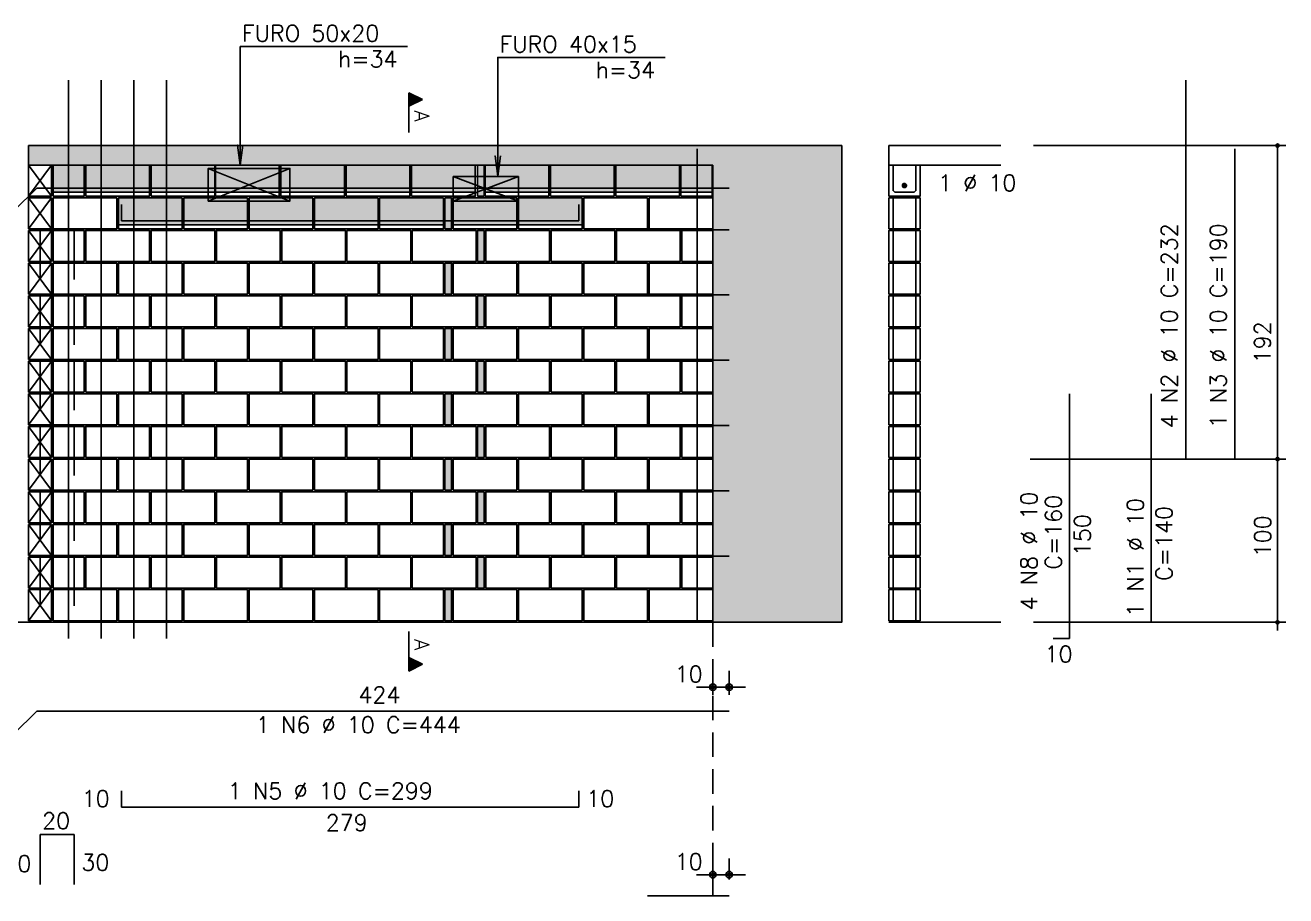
# Model space of a CAD drawing. Extents: x -1.9 to 86, y -1.6 to 60.9.
# Drawn here: x 6.69 to 22.13, y 21.25 to 31.91 of the extents above; entities that cross this region are included whole.
import ezdxf

# ---------------------------------------------------------------- set-up
doc = ezdxf.new("R2010")
doc.units = 0
doc.header["$MEASUREMENT"] = 0
doc.linetypes.add('ESTILO_TQS_0001', pattern=[0.45, 0.3, -0.15])
for name, color, linetype in [('PENA_01', 1, 'CONTINUOUS'), ('PENA_02', 2, 'CONTINUOUS'), ('PENA_03', 3, 'CONTINUOUS'), ('PENA_05', 5, 'CONTINUOUS'), ('PENA_09', 254, 'CONTINUOUS'), ('PENA_11', 252, 'CONTINUOUS'), ('PENA_25', 210, 'CONTINUOUS')]:
    doc.layers.add(name, color=color, linetype=linetype)
doc.styles.get("Standard").update_dxf_attribs({"font": 'ROMANS.SHX'})

msp = doc.modelspace()

# ---------------------------------------------------------------- linework, layer by layer
at = {"layer": 'PENA_01', "linetype": 'ESTILO_TQS_0001'}
msp.add_line((15.11148, 24.597349), (15.11148, 21.246811), dxfattribs=at)
at = {"layer": 'PENA_01', "linetype": 'Continuous'}
for p, q in [((15.11148, 23.70798), (15.11148, 24.002733)), ((15.31148, 23.70798), (15.31148, 24.002733)), ((14.91148, 23.802733), (15.51148, 23.802733)), ((15.11148, 21.446811), (15.11148, 21.705555)), ((15.31148, 21.446811), (15.31148, 21.705555)), ((14.91148, 21.505555), (15.51148, 21.505555))]:
    msp.add_line(p, q, dxfattribs=at)
for points in [[(8.93148, 29.757341), (9.93148, 29.757341), (9.93148, 30.157341), (8.93148, 30.157341), (8.93148, 29.757341)], [(8.93148, 29.757341), (9.93148, 30.157341)], [(8.93148, 30.157341), (9.93148, 29.757341)], [(11.93148, 30.057341), (12.73148, 30.057341), (12.73148, 29.757341), (11.93148, 29.757341), (11.93148, 30.057341)], [(11.93148, 30.057341), (12.73148, 29.757341)], [(11.93148, 29.757341), (12.73148, 30.057341)]]:
    msp.add_lwpolyline(points, dxfattribs=at)
at = {"layer": 'PENA_02', "linetype": 'Continuous'}
for p, q in [((7.01148, 30.197349), (6.73148, 30.197349)), ((6.73148, 30.197349), (6.73148, 29.817349)), ((7.01148, 29.817349), (7.01148, 30.197349)), ((6.73148, 29.817349), (7.01148, 29.817349)), ((7.01148, 29.797349), (6.73148, 29.797349)), ((6.73148, 29.797349), (6.73148, 29.417349)), ((7.01148, 29.417349), (7.01148, 29.797349)), ((6.73148, 29.417349), (7.01148, 29.417349)), ((7.01148, 29.397349), (6.73148, 29.397349)), ((6.73148, 29.397349), (6.73148, 29.017349)), ((7.01148, 29.017349), (7.01148, 29.397349)), ((6.73148, 29.017349), (7.01148, 29.017349)), ((7.01148, 28.997349), (6.73148, 28.997349)), ((6.73148, 28.997349), (6.73148, 28.617349)), ((7.01148, 28.617349), (7.01148, 28.997349)), ((6.73148, 28.617349), (7.01148, 28.617349)), ((7.01148, 28.597349), (6.73148, 28.597349)), ((6.73148, 28.597349), (6.73148, 28.217349)), ((7.01148, 28.217349), (7.01148, 28.597349)), ((6.73148, 28.217349), (7.01148, 28.217349)), ((7.01148, 28.197349), (6.73148, 28.197349)), ((6.73148, 28.197349), (6.73148, 27.817349)), ((7.01148, 27.817349), (7.01148, 28.197349)), ((6.73148, 27.817349), (7.01148, 27.817349)), ((7.01148, 27.797349), (6.73148, 27.797349)), ((6.73148, 27.797349), (6.73148, 27.417349)), ((7.01148, 27.417349), (7.01148, 27.797349)), ((6.73148, 27.417349), (7.01148, 27.417349)), ((7.01148, 27.397349), (6.73148, 27.397349)), ((6.73148, 27.397349), (6.73148, 27.017349)), ((7.01148, 27.017349), (7.01148, 27.397349)), ((6.73148, 27.017349), (7.01148, 27.017349)), ((7.01148, 26.997349), (6.73148, 26.997349)), ((6.73148, 26.997349), (6.73148, 26.617349)), ((7.01148, 26.617349), (7.01148, 26.997349)), ((6.73148, 26.617349), (7.01148, 26.617349)), ((7.01148, 26.597349), (6.73148, 26.597349)), ((6.73148, 26.597349), (6.73148, 26.217349)), ((7.01148, 26.217349), (7.01148, 26.597349)), ((6.73148, 26.217349), (7.01148, 26.217349)), ((7.01148, 26.197349), (6.73148, 26.197349)), ((6.73148, 26.197349), (6.73148, 25.817349)), ((7.01148, 25.817349), (7.01148, 26.197349)), ((6.73148, 25.817349), (7.01148, 25.817349)), ((7.01148, 25.797349), (6.73148, 25.797349)), ((6.73148, 25.797349), (6.73148, 25.417349)), ((7.01148, 25.417349), (7.01148, 25.797349)), ((6.73148, 25.417349), (7.01148, 25.417349)), ((7.01148, 25.397349), (6.73148, 25.397349)), ((6.73148, 25.397349), (6.73148, 25.017349)), ((7.01148, 25.017349), (7.01148, 25.397349)), ((6.73148, 25.017349), (7.01148, 25.017349)), ((7.01148, 24.997349), (6.73148, 24.997349)), ((6.73148, 24.997349), (6.73148, 24.617349)), ((7.01148, 24.617349), (7.01148, 24.997349)), ((6.57148, 24.597349), (16.69148, 24.597349)), ((6.73148, 24.617349), (7.01148, 24.617349))]:
    msp.add_line(p, q, dxfattribs=at)
at = {"layer": 'PENA_02', "linetype": 'ESTILO_TQS_0001'}
for p, q in [((7.03148, 29.867349), (7.41148, 29.867349)), ((7.43148, 29.867349), (8.21148, 29.867349)), ((8.23148, 29.867349), (9.01148, 29.867349)), ((9.022176, 29.867349), (9.802176, 29.867349)), ((9.822176, 29.867349), (10.602176, 29.867349)), ((10.622176, 29.867349), (11.402176, 29.867349)), ((11.422176, 29.867349), (12.202176, 29.867349)), ((12.322176, 29.867349), (13.102176, 29.867349)), ((13.122176, 29.867349), (13.902176, 29.867349)), ((13.922176, 29.867349), (14.702176, 29.867349)), ((14.722176, 29.867349), (15.102176, 29.867349)), ((7.83148, 29.467349), (8.61148, 29.467349)), ((8.63148, 29.467349), (9.41148, 29.467349)), ((9.43148, 29.467349), (10.21148, 29.467349)), ((10.23148, 29.467349), (11.01148, 29.467349)), ((11.03148, 29.467349), (11.81148, 29.467349)), ((11.93148, 29.467349), (12.71148, 29.467349)), ((12.73148, 29.467349), (13.51148, 29.467349))]:
    msp.add_line(p, q, dxfattribs=at)
at = {"layer": 'PENA_02', "linetype": 'Continuous'}
for points in [[(6.73148, 30.437341), (16.69148, 30.437341), (16.69148, 24.597349), (15.11148, 24.597349), (15.11148, 30.197349), (6.73148, 30.197349), (6.73148, 30.437341)], [(7.03148, 29.817349), (7.41148, 29.817349), (7.41148, 30.197349), (7.03148, 30.197349), (7.03148, 29.817349)], [(7.43148, 29.817349), (8.21148, 29.817349), (8.21148, 30.197349), (7.43148, 30.197349), (7.43148, 29.817349)], [(8.23148, 29.817349), (9.01148, 29.817349), (9.01148, 30.197349), (8.23148, 30.197349), (8.23148, 29.817349)], [(9.022176, 29.817349), (9.802176, 29.817349), (9.802176, 30.197349), (9.022176, 30.197349), (9.022176, 29.817349)], [(9.822176, 29.817349), (10.602176, 29.817349), (10.602176, 30.197349), (9.822176, 30.197349), (9.822176, 29.817349)], [(10.622176, 29.817349), (11.402176, 29.817349), (11.402176, 30.197349), (10.622176, 30.197349), (10.622176, 29.817349)], [(11.422176, 29.817349), (12.202176, 29.817349), (12.202176, 30.197349), (11.422176, 30.197349), (11.422176, 29.817349)], [(12.23148, 29.817349), (12.31148, 29.817349), (12.31148, 30.197349), (12.23148, 30.197349), (12.23148, 29.817349)], [(12.322176, 29.817349), (13.102176, 29.817349), (13.102176, 30.197349), (12.322176, 30.197349), (12.322176, 29.817349)], [(13.122176, 29.817349), (13.902176, 29.817349), (13.902176, 30.197349), (13.122176, 30.197349), (13.122176, 29.817349)], [(13.922176, 29.817349), (14.702176, 29.817349), (14.702176, 30.197349), (13.922176, 30.197349), (13.922176, 29.817349)], [(14.722176, 29.817349), (15.102176, 29.817349), (15.102176, 30.197349), (14.722176, 30.197349), (14.722176, 29.817349)], [(7.03148, 29.417349), (7.81148, 29.417349), (7.81148, 29.797349), (7.03148, 29.797349), (7.03148, 29.417349)], [(7.83148, 29.417349), (8.61148, 29.417349), (8.61148, 29.797349), (7.83148, 29.797349), (7.83148, 29.417349)], [(8.63148, 29.417349), (9.41148, 29.417349), (9.41148, 29.797349), (8.63148, 29.797349), (8.63148, 29.417349)], [(9.43148, 29.417349), (10.21148, 29.417349), (10.21148, 29.797349), (9.43148, 29.797349), (9.43148, 29.417349)], [(10.23148, 29.417349), (11.01148, 29.417349), (11.01148, 29.797349), (10.23148, 29.797349), (10.23148, 29.417349)], [(11.03148, 29.417349), (11.81148, 29.417349), (11.81148, 29.797349), (11.03148, 29.797349), (11.03148, 29.417349)], [(11.83148, 29.417349), (11.91148, 29.417349), (11.91148, 29.797349), (11.83148, 29.797349), (11.83148, 29.417349)], [(11.93148, 29.417349), (12.71148, 29.417349), (12.71148, 29.797349), (11.93148, 29.797349), (11.93148, 29.417349)], [(12.73148, 29.417349), (13.51148, 29.417349), (13.51148, 29.797349), (12.73148, 29.797349), (12.73148, 29.417349)], [(13.53148, 29.417349), (14.31148, 29.417349), (14.31148, 29.797349), (13.53148, 29.797349), (13.53148, 29.417349)], [(14.33148, 29.417349), (15.11148, 29.417349), (15.11148, 29.797349), (14.33148, 29.797349), (14.33148, 29.417349)], [(7.03148, 29.017349), (7.41148, 29.017349), (7.41148, 29.397349), (7.03148, 29.397349), (7.03148, 29.017349)], [(7.43148, 29.017349), (8.21148, 29.017349), (8.21148, 29.397349), (7.43148, 29.397349), (7.43148, 29.017349)], [(8.23148, 29.017349), (9.01148, 29.017349), (9.01148, 29.397349), (8.23148, 29.397349), (8.23148, 29.017349)], [(9.03148, 29.017349), (9.81148, 29.017349), (9.81148, 29.397349), (9.03148, 29.397349), (9.03148, 29.017349)], [(9.83148, 29.017349), (10.61148, 29.017349), (10.61148, 29.397349), (9.83148, 29.397349), (9.83148, 29.017349)], [(10.63148, 29.017349), (11.41148, 29.017349), (11.41148, 29.397349), (10.63148, 29.397349), (10.63148, 29.017349)], [(11.43148, 29.017349), (12.21148, 29.017349), (12.21148, 29.397349), (11.43148, 29.397349), (11.43148, 29.017349)], [(12.23148, 29.017349), (12.31148, 29.017349), (12.31148, 29.397349), (12.23148, 29.397349), (12.23148, 29.017349)], [(12.33148, 29.017349), (13.11148, 29.017349), (13.11148, 29.397349), (12.33148, 29.397349), (12.33148, 29.017349)], [(13.13148, 29.017349), (13.91148, 29.017349), (13.91148, 29.397349), (13.13148, 29.397349), (13.13148, 29.017349)], [(13.93148, 29.017349), (14.71148, 29.017349), (14.71148, 29.397349), (13.93148, 29.397349), (13.93148, 29.017349)], [(14.73148, 29.017349), (15.11148, 29.017349), (15.11148, 29.397349), (14.73148, 29.397349), (14.73148, 29.017349)], [(7.03148, 28.617349), (7.81148, 28.617349), (7.81148, 28.997349), (7.03148, 28.997349), (7.03148, 28.617349)], [(7.83148, 28.617349), (8.61148, 28.617349), (8.61148, 28.997349), (7.83148, 28.997349), (7.83148, 28.617349)], [(8.63148, 28.617349), (9.41148, 28.617349), (9.41148, 28.997349), (8.63148, 28.997349), (8.63148, 28.617349)], [(9.43148, 28.617349), (10.21148, 28.617349), (10.21148, 28.997349), (9.43148, 28.997349), (9.43148, 28.617349)], [(10.23148, 28.617349), (11.01148, 28.617349), (11.01148, 28.997349), (10.23148, 28.997349), (10.23148, 28.617349)], [(11.03148, 28.617349), (11.81148, 28.617349), (11.81148, 28.997349), (11.03148, 28.997349), (11.03148, 28.617349)], [(11.83148, 28.617349), (11.91148, 28.617349), (11.91148, 28.997349), (11.83148, 28.997349), (11.83148, 28.617349)], [(11.93148, 28.617349), (12.71148, 28.617349), (12.71148, 28.997349), (11.93148, 28.997349), (11.93148, 28.617349)], [(12.73148, 28.617349), (13.51148, 28.617349), (13.51148, 28.997349), (12.73148, 28.997349), (12.73148, 28.617349)], [(13.53148, 28.617349), (14.31148, 28.617349), (14.31148, 28.997349), (13.53148, 28.997349), (13.53148, 28.617349)], [(14.33148, 28.617349), (15.11148, 28.617349), (15.11148, 28.997349), (14.33148, 28.997349), (14.33148, 28.617349)], [(7.03148, 28.217349), (7.41148, 28.217349), (7.41148, 28.597349), (7.03148, 28.597349), (7.03148, 28.217349)], [(7.43148, 28.217349), (8.21148, 28.217349), (8.21148, 28.597349), (7.43148, 28.597349), (7.43148, 28.217349)], [(8.23148, 28.217349), (9.01148, 28.217349), (9.01148, 28.597349), (8.23148, 28.597349), (8.23148, 28.217349)], [(9.03148, 28.217349), (9.81148, 28.217349), (9.81148, 28.597349), (9.03148, 28.597349), (9.03148, 28.217349)], [(9.83148, 28.217349), (10.61148, 28.217349), (10.61148, 28.597349), (9.83148, 28.597349), (9.83148, 28.217349)], [(10.63148, 28.217349), (11.41148, 28.217349), (11.41148, 28.597349), (10.63148, 28.597349), (10.63148, 28.217349)], [(11.43148, 28.217349), (12.21148, 28.217349), (12.21148, 28.597349), (11.43148, 28.597349), (11.43148, 28.217349)], [(12.23148, 28.217349), (12.31148, 28.217349), (12.31148, 28.597349), (12.23148, 28.597349), (12.23148, 28.217349)], [(12.33148, 28.217349), (13.11148, 28.217349), (13.11148, 28.597349), (12.33148, 28.597349), (12.33148, 28.217349)], [(13.13148, 28.217349), (13.91148, 28.217349), (13.91148, 28.597349), (13.13148, 28.597349), (13.13148, 28.217349)], [(13.93148, 28.217349), (14.71148, 28.217349), (14.71148, 28.597349), (13.93148, 28.597349), (13.93148, 28.217349)], [(14.73148, 28.217349), (15.11148, 28.217349), (15.11148, 28.597349), (14.73148, 28.597349), (14.73148, 28.217349)], [(7.03148, 27.817349), (7.81148, 27.817349), (7.81148, 28.197349), (7.03148, 28.197349), (7.03148, 27.817349)], [(7.83148, 27.817349), (8.61148, 27.817349), (8.61148, 28.197349), (7.83148, 28.197349), (7.83148, 27.817349)], [(8.63148, 27.817349), (9.41148, 27.817349), (9.41148, 28.197349), (8.63148, 28.197349), (8.63148, 27.817349)], [(9.43148, 27.817349), (10.21148, 27.817349), (10.21148, 28.197349), (9.43148, 28.197349), (9.43148, 27.817349)], [(10.23148, 27.817349), (11.01148, 27.817349), (11.01148, 28.197349), (10.23148, 28.197349), (10.23148, 27.817349)], [(11.03148, 27.817349), (11.81148, 27.817349), (11.81148, 28.197349), (11.03148, 28.197349), (11.03148, 27.817349)], [(11.83148, 27.817349), (11.91148, 27.817349), (11.91148, 28.197349), (11.83148, 28.197349), (11.83148, 27.817349)], [(11.93148, 27.817349), (12.71148, 27.817349), (12.71148, 28.197349), (11.93148, 28.197349), (11.93148, 27.817349)], [(12.73148, 27.817349), (13.51148, 27.817349), (13.51148, 28.197349), (12.73148, 28.197349), (12.73148, 27.817349)], [(13.53148, 27.817349), (14.31148, 27.817349), (14.31148, 28.197349), (13.53148, 28.197349), (13.53148, 27.817349)], [(14.33148, 27.817349), (15.11148, 27.817349), (15.11148, 28.197349), (14.33148, 28.197349), (14.33148, 27.817349)], [(7.03148, 27.417349), (7.41148, 27.417349), (7.41148, 27.797349), (7.03148, 27.797349), (7.03148, 27.417349)], [(7.43148, 27.417349), (8.21148, 27.417349), (8.21148, 27.797349), (7.43148, 27.797349), (7.43148, 27.417349)], [(8.23148, 27.417349), (9.01148, 27.417349), (9.01148, 27.797349), (8.23148, 27.797349), (8.23148, 27.417349)], [(9.03148, 27.417349), (9.81148, 27.417349), (9.81148, 27.797349), (9.03148, 27.797349), (9.03148, 27.417349)], [(9.83148, 27.417349), (10.61148, 27.417349), (10.61148, 27.797349), (9.83148, 27.797349), (9.83148, 27.417349)], [(10.63148, 27.417349), (11.41148, 27.417349), (11.41148, 27.797349), (10.63148, 27.797349), (10.63148, 27.417349)], [(11.43148, 27.417349), (12.21148, 27.417349), (12.21148, 27.797349), (11.43148, 27.797349), (11.43148, 27.417349)], [(12.23148, 27.417349), (12.31148, 27.417349), (12.31148, 27.797349), (12.23148, 27.797349), (12.23148, 27.417349)], [(12.33148, 27.417349), (13.11148, 27.417349), (13.11148, 27.797349), (12.33148, 27.797349), (12.33148, 27.417349)], [(13.13148, 27.417349), (13.91148, 27.417349), (13.91148, 27.797349), (13.13148, 27.797349), (13.13148, 27.417349)], [(13.93148, 27.417349), (14.71148, 27.417349), (14.71148, 27.797349), (13.93148, 27.797349), (13.93148, 27.417349)], [(14.73148, 27.417349), (15.11148, 27.417349), (15.11148, 27.797349), (14.73148, 27.797349), (14.73148, 27.417349)], [(7.03148, 27.017349), (7.81148, 27.017349), (7.81148, 27.397349), (7.03148, 27.397349), (7.03148, 27.017349)], [(7.83148, 27.017349), (8.61148, 27.017349), (8.61148, 27.397349), (7.83148, 27.397349), (7.83148, 27.017349)], [(8.63148, 27.017349), (9.41148, 27.017349), (9.41148, 27.397349), (8.63148, 27.397349), (8.63148, 27.017349)], [(9.43148, 27.017349), (10.21148, 27.017349), (10.21148, 27.397349), (9.43148, 27.397349), (9.43148, 27.017349)], [(10.23148, 27.017349), (11.01148, 27.017349), (11.01148, 27.397349), (10.23148, 27.397349), (10.23148, 27.017349)], [(11.03148, 27.017349), (11.81148, 27.017349), (11.81148, 27.397349), (11.03148, 27.397349), (11.03148, 27.017349)], [(11.83148, 27.017349), (11.91148, 27.017349), (11.91148, 27.397349), (11.83148, 27.397349), (11.83148, 27.017349)], [(11.93148, 27.017349), (12.71148, 27.017349), (12.71148, 27.397349), (11.93148, 27.397349), (11.93148, 27.017349)], [(12.73148, 27.017349), (13.51148, 27.017349), (13.51148, 27.397349), (12.73148, 27.397349), (12.73148, 27.017349)], [(13.53148, 27.017349), (14.31148, 27.017349), (14.31148, 27.397349), (13.53148, 27.397349), (13.53148, 27.017349)], [(14.33148, 27.017349), (15.11148, 27.017349), (15.11148, 27.397349), (14.33148, 27.397349), (14.33148, 27.017349)], [(7.03148, 26.617349), (7.41148, 26.617349), (7.41148, 26.997349), (7.03148, 26.997349), (7.03148, 26.617349)], [(7.43148, 26.617349), (8.21148, 26.617349), (8.21148, 26.997349), (7.43148, 26.997349), (7.43148, 26.617349)], [(8.23148, 26.617349), (9.01148, 26.617349), (9.01148, 26.997349), (8.23148, 26.997349), (8.23148, 26.617349)], [(9.03148, 26.617349), (9.81148, 26.617349), (9.81148, 26.997349), (9.03148, 26.997349), (9.03148, 26.617349)], [(9.83148, 26.617349), (10.61148, 26.617349), (10.61148, 26.997349), (9.83148, 26.997349), (9.83148, 26.617349)], [(10.63148, 26.617349), (11.41148, 26.617349), (11.41148, 26.997349), (10.63148, 26.997349), (10.63148, 26.617349)], [(11.43148, 26.617349), (12.21148, 26.617349), (12.21148, 26.997349), (11.43148, 26.997349), (11.43148, 26.617349)], [(12.23148, 26.617349), (12.31148, 26.617349), (12.31148, 26.997349), (12.23148, 26.997349), (12.23148, 26.617349)], [(12.33148, 26.617349), (13.11148, 26.617349), (13.11148, 26.997349), (12.33148, 26.997349), (12.33148, 26.617349)], [(13.13148, 26.617349), (13.91148, 26.617349), (13.91148, 26.997349), (13.13148, 26.997349), (13.13148, 26.617349)], [(13.93148, 26.617349), (14.71148, 26.617349), (14.71148, 26.997349), (13.93148, 26.997349), (13.93148, 26.617349)], [(14.73148, 26.617349), (15.11148, 26.617349), (15.11148, 26.997349), (14.73148, 26.997349), (14.73148, 26.617349)], [(7.03148, 26.217349), (7.81148, 26.217349), (7.81148, 26.597349), (7.03148, 26.597349), (7.03148, 26.217349)], [(7.83148, 26.217349), (8.61148, 26.217349), (8.61148, 26.597349), (7.83148, 26.597349), (7.83148, 26.217349)], [(8.63148, 26.217349), (9.41148, 26.217349), (9.41148, 26.597349), (8.63148, 26.597349), (8.63148, 26.217349)], [(9.43148, 26.217349), (10.21148, 26.217349), (10.21148, 26.597349), (9.43148, 26.597349), (9.43148, 26.217349)], [(10.23148, 26.217349), (11.01148, 26.217349), (11.01148, 26.597349), (10.23148, 26.597349), (10.23148, 26.217349)], [(11.03148, 26.217349), (11.81148, 26.217349), (11.81148, 26.597349), (11.03148, 26.597349), (11.03148, 26.217349)], [(11.83148, 26.217349), (11.91148, 26.217349), (11.91148, 26.597349), (11.83148, 26.597349), (11.83148, 26.217349)], [(11.93148, 26.217349), (12.71148, 26.217349), (12.71148, 26.597349), (11.93148, 26.597349), (11.93148, 26.217349)], [(12.73148, 26.217349), (13.51148, 26.217349), (13.51148, 26.597349), (12.73148, 26.597349), (12.73148, 26.217349)], [(13.53148, 26.217349), (14.31148, 26.217349), (14.31148, 26.597349), (13.53148, 26.597349), (13.53148, 26.217349)], [(14.33148, 26.217349), (15.11148, 26.217349), (15.11148, 26.597349), (14.33148, 26.597349), (14.33148, 26.217349)], [(7.03148, 25.817349), (7.41148, 25.817349), (7.41148, 26.197349), (7.03148, 26.197349), (7.03148, 25.817349)], [(7.43148, 25.817349), (8.21148, 25.817349), (8.21148, 26.197349), (7.43148, 26.197349), (7.43148, 25.817349)], [(8.23148, 25.817349), (9.01148, 25.817349), (9.01148, 26.197349), (8.23148, 26.197349), (8.23148, 25.817349)], [(9.03148, 25.817349), (9.81148, 25.817349), (9.81148, 26.197349), (9.03148, 26.197349), (9.03148, 25.817349)], [(9.83148, 25.817349), (10.61148, 25.817349), (10.61148, 26.197349), (9.83148, 26.197349), (9.83148, 25.817349)], [(10.63148, 25.817349), (11.41148, 25.817349), (11.41148, 26.197349), (10.63148, 26.197349), (10.63148, 25.817349)], [(11.43148, 25.817349), (12.21148, 25.817349), (12.21148, 26.197349), (11.43148, 26.197349), (11.43148, 25.817349)], [(12.23148, 25.817349), (12.31148, 25.817349), (12.31148, 26.197349), (12.23148, 26.197349), (12.23148, 25.817349)], [(12.33148, 25.817349), (13.11148, 25.817349), (13.11148, 26.197349), (12.33148, 26.197349), (12.33148, 25.817349)], [(13.13148, 25.817349), (13.91148, 25.817349), (13.91148, 26.197349), (13.13148, 26.197349), (13.13148, 25.817349)], [(13.93148, 25.817349), (14.71148, 25.817349), (14.71148, 26.197349), (13.93148, 26.197349), (13.93148, 25.817349)], [(14.73148, 25.817349), (15.11148, 25.817349), (15.11148, 26.197349), (14.73148, 26.197349), (14.73148, 25.817349)], [(7.03148, 25.417349), (7.81148, 25.417349), (7.81148, 25.797349), (7.03148, 25.797349), (7.03148, 25.417349)], [(7.83148, 25.417349), (8.61148, 25.417349), (8.61148, 25.797349), (7.83148, 25.797349), (7.83148, 25.417349)], [(8.63148, 25.417349), (9.41148, 25.417349), (9.41148, 25.797349), (8.63148, 25.797349), (8.63148, 25.417349)], [(9.43148, 25.417349), (10.21148, 25.417349), (10.21148, 25.797349), (9.43148, 25.797349), (9.43148, 25.417349)], [(10.23148, 25.417349), (11.01148, 25.417349), (11.01148, 25.797349), (10.23148, 25.797349), (10.23148, 25.417349)], [(11.03148, 25.417349), (11.81148, 25.417349), (11.81148, 25.797349), (11.03148, 25.797349), (11.03148, 25.417349)], [(11.83148, 25.417349), (11.91148, 25.417349), (11.91148, 25.797349), (11.83148, 25.797349), (11.83148, 25.417349)], [(11.93148, 25.417349), (12.71148, 25.417349), (12.71148, 25.797349), (11.93148, 25.797349), (11.93148, 25.417349)], [(12.73148, 25.417349), (13.51148, 25.417349), (13.51148, 25.797349), (12.73148, 25.797349), (12.73148, 25.417349)], [(13.53148, 25.417349), (14.31148, 25.417349), (14.31148, 25.797349), (13.53148, 25.797349), (13.53148, 25.417349)], [(14.33148, 25.417349), (15.11148, 25.417349), (15.11148, 25.797349), (14.33148, 25.797349), (14.33148, 25.417349)], [(7.03148, 25.017349), (7.41148, 25.017349), (7.41148, 25.397349), (7.03148, 25.397349), (7.03148, 25.017349)], [(7.43148, 25.017349), (8.21148, 25.017349), (8.21148, 25.397349), (7.43148, 25.397349), (7.43148, 25.017349)], [(8.23148, 25.017349), (9.01148, 25.017349), (9.01148, 25.397349), (8.23148, 25.397349), (8.23148, 25.017349)], [(9.03148, 25.017349), (9.81148, 25.017349), (9.81148, 25.397349), (9.03148, 25.397349), (9.03148, 25.017349)], [(9.83148, 25.017349), (10.61148, 25.017349), (10.61148, 25.397349), (9.83148, 25.397349), (9.83148, 25.017349)], [(10.63148, 25.017349), (11.41148, 25.017349), (11.41148, 25.397349), (10.63148, 25.397349), (10.63148, 25.017349)], [(11.43148, 25.017349), (12.21148, 25.017349), (12.21148, 25.397349), (11.43148, 25.397349), (11.43148, 25.017349)], [(12.23148, 25.017349), (12.31148, 25.017349), (12.31148, 25.397349), (12.23148, 25.397349), (12.23148, 25.017349)], [(12.33148, 25.017349), (13.11148, 25.017349), (13.11148, 25.397349), (12.33148, 25.397349), (12.33148, 25.017349)], [(13.13148, 25.017349), (13.91148, 25.017349), (13.91148, 25.397349), (13.13148, 25.397349), (13.13148, 25.017349)], [(13.93148, 25.017349), (14.71148, 25.017349), (14.71148, 25.397349), (13.93148, 25.397349), (13.93148, 25.017349)], [(14.73148, 25.017349), (15.11148, 25.017349), (15.11148, 25.397349), (14.73148, 25.397349), (14.73148, 25.017349)], [(7.03148, 24.617349), (7.81148, 24.617349), (7.81148, 24.997349), (7.03148, 24.997349), (7.03148, 24.617349)], [(7.83148, 24.617349), (8.61148, 24.617349), (8.61148, 24.997349), (7.83148, 24.997349), (7.83148, 24.617349)], [(8.63148, 24.617349), (9.41148, 24.617349), (9.41148, 24.997349), (8.63148, 24.997349), (8.63148, 24.617349)], [(9.43148, 24.617349), (10.21148, 24.617349), (10.21148, 24.997349), (9.43148, 24.997349), (9.43148, 24.617349)], [(10.23148, 24.617349), (11.01148, 24.617349), (11.01148, 24.997349), (10.23148, 24.997349), (10.23148, 24.617349)], [(11.03148, 24.617349), (11.81148, 24.617349), (11.81148, 24.997349), (11.03148, 24.997349), (11.03148, 24.617349)], [(11.83148, 24.617349), (11.91148, 24.617349), (11.91148, 24.997349), (11.83148, 24.997349), (11.83148, 24.617349)], [(11.93148, 24.617349), (12.71148, 24.617349), (12.71148, 24.997349), (11.93148, 24.997349), (11.93148, 24.617349)], [(12.73148, 24.617349), (13.51148, 24.617349), (13.51148, 24.997349), (12.73148, 24.997349), (12.73148, 24.617349)], [(13.53148, 24.617349), (14.31148, 24.617349), (14.31148, 24.997349), (13.53148, 24.997349), (13.53148, 24.617349)], [(14.33148, 24.617349), (15.11148, 24.617349), (15.11148, 24.997349), (14.33148, 24.997349), (14.33148, 24.617349)]]:
    msp.add_lwpolyline(points, dxfattribs=at)
for centre, radius in [((22.029531, 30.437349), 0.02), ((22.029531, 30.437349), 0.01), ((22.029531, 26.597349), 0.02), ((22.029531, 26.597349), 0.01), ((22.029531, 24.597349), 0.02), ((22.029531, 24.597349), 0.01), ((15.11148, 23.802733), 0.04), ((15.11148, 23.802733), 0.02), ((15.31148, 23.802733), 0.04), ((15.31148, 23.802733), 0.02), ((15.11148, 21.505555), 0.04), ((15.11148, 21.505555), 0.02), ((15.31148, 21.505555), 0.04), ((15.31148, 21.505555), 0.02)]:
    msp.add_circle(centre, radius, dxfattribs=at)
at = {"layer": 'PENA_03', "linetype": 'Continuous'}
for p, q in [((11.389295, 30.598664), (11.389295, 31.085046)), ((11.389295, 31.085046), (11.555228, 31.00208)), ((11.38999, 31.083918), (11.553667, 31.00208)), ((11.389991, 31.083918), (11.389991, 30.920241)), ((11.402059, 31.078664), (11.402059, 30.925495)), ((11.414823, 31.072282), (11.414823, 30.931877)), ((11.427587, 31.0659), (11.427587, 30.938259)), ((11.440351, 31.059518), (11.440351, 30.944641)), ((11.453115, 31.053136), (11.453115, 30.951023)), ((11.465879, 31.046754), (11.465879, 30.957405)), ((11.478643, 31.040372), (11.478643, 30.963787)), ((11.491407, 31.03399), (11.491407, 30.970169)), ((11.555228, 31.00208), (11.38999, 30.919461)), ((11.553667, 31.00208), (11.389991, 30.920241)), ((11.389991, 30.919461), (11.389991, 30.598664)), ((11.504171, 31.027608), (11.504171, 30.976551)), ((11.516935, 31.021226), (11.516935, 30.982933)), ((11.5297, 31.014844), (11.5297, 30.989315)), ((11.542464, 31.008462), (11.542464, 30.995698)), ((17.269536, 30.437349), (17.269536, 29.817349)), ((17.269536, 30.437349), (18.640215, 30.437349)), ((19.040215, 30.437349), (22.129531, 30.437349)), ((22.029531, 24.496816), (22.029531, 30.437349)), ((6.73148, 29.817349), (7.01148, 30.197349)), ((7.01148, 29.817349), (6.73148, 30.197349)), ((17.269536, 30.197349), (18.640215, 30.197349)), ((6.73148, 29.417349), (7.01148, 29.797349)), ((7.01148, 29.417349), (6.73148, 29.797349)), ((17.319536, 29.417349), (17.319536, 29.797349)), ((17.599536, 29.417349), (17.599536, 29.797349)), ((6.73148, 29.017349), (7.01148, 29.397349)), ((7.01148, 29.017349), (6.73148, 29.397349)), ((17.319536, 29.017349), (17.319536, 29.397349)), ((17.599536, 29.017349), (17.599536, 29.397349)), ((6.73148, 28.617349), (7.01148, 28.997349)), ((7.01148, 28.617349), (6.73148, 28.997349)), ((17.319536, 28.617349), (17.319536, 28.997349)), ((17.599536, 28.617349), (17.599536, 28.997349)), ((6.73148, 28.217349), (7.01148, 28.597349)), ((7.01148, 28.217349), (6.73148, 28.597349)), ((17.319536, 28.217349), (17.319536, 28.597349)), ((17.599536, 28.217349), (17.599536, 28.597349)), ((6.73148, 27.817349), (7.01148, 28.197349)), ((7.01148, 27.817349), (6.73148, 28.197349)), ((17.319536, 27.817349), (17.319536, 28.197349)), ((17.599536, 27.817349), (17.599536, 28.197349)), ((6.73148, 27.417349), (7.01148, 27.797349)), ((7.01148, 27.417349), (6.73148, 27.797349)), ((17.319536, 27.417349), (17.319536, 27.797349)), ((17.599536, 27.417349), (17.599536, 27.797349)), ((6.73148, 27.017349), (7.01148, 27.397349)), ((7.01148, 27.017349), (6.73148, 27.397349)), ((17.319536, 27.017349), (17.319536, 27.397349)), ((17.599536, 27.017349), (17.599536, 27.397349)), ((6.73148, 26.617349), (7.01148, 26.997349)), ((7.01148, 26.617349), (6.73148, 26.997349)), ((17.319536, 26.617349), (17.319536, 26.997349)), ((17.599536, 26.617349), (17.599536, 26.997349)), ((6.73148, 26.217349), (7.01148, 26.597349)), ((7.01148, 26.217349), (6.73148, 26.597349)), ((17.319536, 26.217349), (17.319536, 26.597349)), ((17.599536, 26.217349), (17.599536, 26.597349)), ((18.998284, 26.597349), (22.129531, 26.597349)), ((6.73148, 25.817349), (7.01148, 26.197349)), ((7.01148, 25.817349), (6.73148, 26.197349)), ((17.319536, 25.817349), (17.319536, 26.197349)), ((17.599536, 25.817349), (17.599536, 26.197349)), ((6.73148, 25.417349), (7.01148, 25.797349)), ((7.01148, 25.417349), (6.73148, 25.797349)), ((17.319536, 25.417349), (17.319536, 25.797349)), ((17.599536, 25.417349), (17.599536, 25.797349)), ((6.73148, 25.017349), (7.01148, 25.397349)), ((7.01148, 25.017349), (6.73148, 25.397349)), ((17.319536, 25.017349), (17.319536, 25.397349)), ((17.599536, 25.017349), (17.599536, 25.397349)), ((6.73148, 24.617349), (7.01148, 24.997349)), ((7.01148, 24.617349), (6.73148, 24.997349)), ((17.319536, 24.617349), (17.319536, 24.997349)), ((17.599536, 24.617349), (17.599536, 24.997349)), ((17.269536, 24.597349), (18.640215, 24.597349)), ((19.040215, 24.597349), (22.129531, 24.597349)), ((11.389295, 24.486491), (11.389295, 24.000109)), ((11.389991, 24.165694), (11.389991, 24.486491)), ((11.555228, 24.083075), (11.38999, 24.165694)), ((11.389991, 24.001237), (11.389991, 24.164914)), ((11.553667, 24.083075), (11.389991, 24.164914)), ((11.402059, 24.006491), (11.402059, 24.15966)), ((11.414823, 24.012873), (11.414823, 24.153278)), ((11.427587, 24.019255), (11.427587, 24.146896)), ((11.440351, 24.025637), (11.440351, 24.140514)), ((11.453115, 24.032019), (11.453115, 24.134132)), ((11.465879, 24.038401), (11.465879, 24.12775)), ((11.478643, 24.044783), (11.478643, 24.121368)), ((11.491407, 24.051165), (11.491407, 24.114986)), ((11.504171, 24.057547), (11.504171, 24.108604)), ((11.516935, 24.063929), (11.516935, 24.102222)), ((11.5297, 24.070311), (11.5297, 24.09584)), ((11.542464, 24.076693), (11.542464, 24.089457)), ((11.389295, 24.000109), (11.555228, 24.083075)), ((11.38999, 24.001237), (11.553667, 24.083075)), ((15.11148, 23.50798), (15.11148, 23.50798)), ((15.31148, 23.50798), (15.31148, 23.50798)), ((15.11148, 21.246811), (15.11148, 21.246811)), ((15.31148, 21.246811), (15.31148, 21.246811))]:
    msp.add_line(p, q, dxfattribs=at)
for points in [[(11.373169, 31.651496), (9.324079, 31.651496), (9.324079, 30.195711), (9.291447, 30.443572), (9.324079, 30.195711), (9.35671, 30.443572)], [(14.527704, 31.518674), (12.478613, 31.518674), (12.478613, 30.062888), (12.445982, 30.310749), (12.478613, 30.062888), (12.511245, 30.310749)], [(17.269536, 29.817349), (17.649536, 29.817349), (17.649536, 30.197349)], [(17.599536, 30.197349), (17.599536, 29.887349), (17.579536, 29.867349), (17.339536, 29.867349), (17.319536, 29.887349), (17.319536, 30.197349)], [(17.484085, 29.948339), (17.481923, 29.958507), (17.475813, 29.966917), (17.46681, 29.972115), (17.456471, 29.973202), (17.446585, 29.96999), (17.438859, 29.963034), (17.434631, 29.953537), (17.434631, 29.943141), (17.438859, 29.933644), (17.446585, 29.926688), (17.456471, 29.923476), (17.46681, 29.924562), (17.475813, 29.92976), (17.481923, 29.93817), (17.484085, 29.948339)], [(17.269536, 29.417349), (17.649536, 29.417349), (17.649536, 29.797349), (17.269536, 29.797349), (17.269536, 29.417349)], [(17.269536, 29.017349), (17.649536, 29.017349), (17.649536, 29.397349), (17.269536, 29.397349), (17.269536, 29.017349)], [(17.269536, 28.617349), (17.649536, 28.617349), (17.649536, 28.997349), (17.269536, 28.997349), (17.269536, 28.617349)], [(17.269536, 28.217349), (17.649536, 28.217349), (17.649536, 28.597349), (17.269536, 28.597349), (17.269536, 28.217349)], [(17.269536, 27.817349), (17.649536, 27.817349), (17.649536, 28.197349), (17.269536, 28.197349), (17.269536, 27.817349)], [(17.269536, 27.417349), (17.649536, 27.417349), (17.649536, 27.797349), (17.269536, 27.797349), (17.269536, 27.417349)], [(17.269536, 27.017349), (17.649536, 27.017349), (17.649536, 27.397349), (17.269536, 27.397349), (17.269536, 27.017349)], [(17.269536, 26.617349), (17.649536, 26.617349), (17.649536, 26.997349), (17.269536, 26.997349), (17.269536, 26.617349)], [(17.269536, 26.217349), (17.649536, 26.217349), (17.649536, 26.597349), (17.269536, 26.597349), (17.269536, 26.217349)], [(17.269536, 25.817349), (17.649536, 25.817349), (17.649536, 26.197349), (17.269536, 26.197349), (17.269536, 25.817349)], [(17.269536, 25.417349), (17.649536, 25.417349), (17.649536, 25.797349), (17.269536, 25.797349), (17.269536, 25.417349)], [(17.269536, 25.017349), (17.649536, 25.017349), (17.649536, 25.397349), (17.269536, 25.397349), (17.269536, 25.017349)], [(17.269536, 24.617349), (17.649536, 24.617349), (17.649536, 24.997349), (17.269536, 24.997349), (17.269536, 24.617349)]]:
    msp.add_lwpolyline(points, dxfattribs=at)
msp.add_circle((17.459085, 29.948339), 0.025, dxfattribs=at)
for points in [[(17.484085, 29.948339), (17.438859, 29.963034), (17.434631, 29.953537)], [(17.484085, 29.948339), (17.434631, 29.953537), (17.434631, 29.943141)], [(17.484085, 29.948339), (17.446585, 29.96999), (17.435592, 29.956889)], [(17.484085, 29.948339), (17.435592, 29.956889), (17.435592, 29.939788)], [(17.484085, 29.948339), (17.446585, 29.96999), (17.438859, 29.963034)], [(17.484085, 29.948339), (17.456471, 29.973202), (17.446585, 29.96999)], [(17.484085, 29.948339), (17.463426, 29.972959), (17.446585, 29.96999)], [(17.484085, 29.948339), (17.46681, 29.972115), (17.456471, 29.973202)], [(17.484085, 29.948339), (17.478236, 29.964409), (17.463426, 29.972959)], [(17.484085, 29.948339), (17.475813, 29.966917), (17.46681, 29.972115)], [(17.484085, 29.948339), (17.481923, 29.958507), (17.475813, 29.966917)], [(17.484085, 29.948339), (17.434631, 29.943141), (17.438859, 29.933644)], [(17.484085, 29.948339), (17.435592, 29.939788), (17.446585, 29.926688)], [(17.484085, 29.948339), (17.438859, 29.933644), (17.446585, 29.926688)], [(17.484085, 29.948339), (17.446585, 29.926688), (17.463426, 29.923719)], [(17.484085, 29.948339), (17.446585, 29.926688), (17.456471, 29.923476)], [(17.484085, 29.948339), (17.456471, 29.923476), (17.46681, 29.924562)], [(17.484085, 29.948339), (17.463426, 29.923719), (17.478236, 29.932269)], [(17.484085, 29.948339), (17.46681, 29.924562), (17.475813, 29.92976)], [(17.484085, 29.948339), (17.475813, 29.92976), (17.481923, 29.93817)], [(17.484085, 29.948339), (17.478236, 29.932269), (17.484085, 29.948339)], [(17.484085, 29.948339), (17.481923, 29.93817), (17.484085, 29.948339)]]:
    msp.add_solid(points, dxfattribs=at)
at = {"layer": 'PENA_05', "linetype": 'Continuous'}
for p, q in [((20.905781, 26.597349), (20.905781, 31.237349)), ((21.505781, 26.597349), (21.505781, 30.397349)), ((6.83148, 29.917349), (6.548637, 29.634506)), ((15.31148, 29.917349), (6.83148, 29.917349)), ((7.87148, 29.717349), (7.87148, 29.517349)), ((13.47148, 29.517349), (13.47148, 29.717349)), ((7.87148, 29.517349), (13.47148, 29.517349)), ((6.87148, 28.797349), (6.87148, 29.407349)), ((6.87148, 29.407349), (7.29148, 29.407349)), ((7.29148, 29.407349), (7.29148, 28.797349)), ((14.31148, 29.407349), (15.31148, 29.407349)), ((6.87148, 27.997349), (6.87148, 28.607349)), ((6.87148, 28.607349), (7.29148, 28.607349)), ((7.29148, 28.607349), (7.29148, 27.997349)), ((14.31148, 28.607349), (15.31148, 28.607349)), ((6.87148, 27.197349), (6.87148, 27.807349)), ((6.87148, 27.807349), (7.29148, 27.807349)), ((7.29148, 27.807349), (7.29148, 27.197349)), ((14.31148, 27.807349), (15.31148, 27.807349)), ((19.479857, 24.397349), (19.479857, 27.397349)), ((20.479857, 24.597349), (20.479857, 27.397349)), ((6.87148, 26.397349), (6.87148, 27.007349)), ((6.87148, 27.007349), (7.29148, 27.007349)), ((7.29148, 27.007349), (7.29148, 26.397349)), ((14.31148, 27.007349), (15.31148, 27.007349)), ((6.87148, 25.597349), (6.87148, 26.207349)), ((6.87148, 26.207349), (7.29148, 26.207349)), ((7.29148, 26.207349), (7.29148, 25.597349)), ((14.31148, 26.207349), (15.31148, 26.207349)), ((6.87148, 24.797349), (6.87148, 25.407349)), ((6.87148, 25.407349), (7.29148, 25.407349)), ((7.29148, 25.407349), (7.29148, 24.797349)), ((14.31148, 25.407349), (15.31148, 25.407349)), ((19.279857, 24.397349), (19.479857, 24.397349)), ((6.83148, 23.50798), (6.548637, 23.225137)), ((15.31148, 23.50798), (6.83148, 23.50798)), ((7.87148, 22.532016), (7.87148, 22.332016)), ((13.47148, 22.332016), (13.47148, 22.532016)), ((7.87148, 22.332016), (13.47148, 22.332016)), ((6.87148, 21.386342), (6.87148, 21.996342)), ((6.87148, 21.996342), (7.29148, 21.996342)), ((7.29148, 21.996342), (7.29148, 21.386342)), ((14.31148, 21.246811), (15.31148, 21.246811))]:
    msp.add_line(p, q, dxfattribs=at)
for points in [[(7.22148, 31.237349), (7.22148, 24.397349)], [(7.62148, 31.237349), (7.62148, 24.397349)], [(8.02148, 31.237349), (8.02148, 24.397349)], [(8.42148, 31.237349), (8.42148, 24.397349)], [(14.92148, 30.397349), (14.92148, 24.597349)]]:
    msp.add_lwpolyline(points, dxfattribs=at)
at = {"layer": 'PENA_09', "linetype": 'Continuous'}
for points in [[(7.03148, 29.867349), (7.03148, 30.197349), (7.41148, 30.197349), (7.41148, 29.867349), (7.03148, 29.867349)], [(7.43148, 29.867349), (7.43148, 30.197349), (8.21148, 30.197349), (8.21148, 29.867349), (7.43148, 29.867349)], [(8.23148, 29.867349), (8.23148, 30.197349), (9.01148, 30.197349), (9.01148, 29.867349), (8.23148, 29.867349)], [(9.022176, 29.867349), (9.022176, 30.197349), (9.802176, 30.197349), (9.802176, 29.867349), (9.022176, 29.867349)], [(9.822176, 29.867349), (9.822176, 30.197349), (10.602176, 30.197349), (10.602176, 29.867349), (9.822176, 29.867349)], [(10.622176, 29.867349), (10.622176, 30.197349), (11.402176, 30.197349), (11.402176, 29.867349), (10.622176, 29.867349)], [(11.422176, 29.867349), (11.422176, 30.197349), (12.202176, 30.197349), (12.202176, 29.867349), (11.422176, 29.867349)], [(12.322176, 29.867349), (12.322176, 30.197349), (13.102176, 30.197349), (13.102176, 29.867349), (12.322176, 29.867349)], [(13.122176, 29.867349), (13.122176, 30.197349), (13.902176, 30.197349), (13.902176, 29.867349), (13.122176, 29.867349)], [(13.922176, 29.867349), (13.922176, 30.197349), (14.702176, 30.197349), (14.702176, 29.867349), (13.922176, 29.867349)], [(14.722176, 29.867349), (14.722176, 30.197349), (15.102176, 30.197349), (15.102176, 29.867349), (14.722176, 29.867349)], [(7.83148, 29.467349), (7.83148, 29.797349), (8.61148, 29.797349), (8.61148, 29.467349), (7.83148, 29.467349)], [(8.63148, 29.467349), (8.63148, 29.797349), (9.41148, 29.797349), (9.41148, 29.467349), (8.63148, 29.467349)], [(9.43148, 29.467349), (9.43148, 29.797349), (10.21148, 29.797349), (10.21148, 29.467349), (9.43148, 29.467349)], [(10.23148, 29.467349), (10.23148, 29.797349), (11.01148, 29.797349), (11.01148, 29.467349), (10.23148, 29.467349)], [(11.03148, 29.467349), (11.03148, 29.797349), (11.81148, 29.797349), (11.81148, 29.467349), (11.03148, 29.467349)], [(11.93148, 29.467349), (11.93148, 29.797349), (12.71148, 29.797349), (12.71148, 29.467349), (11.93148, 29.467349)], [(12.73148, 29.467349), (12.73148, 29.797349), (13.51148, 29.797349), (13.51148, 29.467349), (12.73148, 29.467349)]]:
    msp.add_lwpolyline(points, dxfattribs=at)
for points in [[(7.03148, 29.867349), (7.03148, 30.197349), (7.41148, 30.197349)], [(7.03148, 29.867349), (7.41148, 30.197349), (7.41148, 29.867349)], [(7.43148, 29.867349), (7.43148, 30.197349), (8.21148, 30.197349)], [(7.43148, 29.867349), (8.21148, 30.197349), (8.21148, 29.867349)], [(8.23148, 29.867349), (8.23148, 30.197349), (9.01148, 30.197349)], [(8.23148, 29.867349), (9.01148, 30.197349), (9.01148, 29.867349)], [(9.022176, 29.867349), (9.022176, 30.197349), (9.802176, 30.197349)], [(9.022176, 29.867349), (9.802176, 30.197349), (9.802176, 29.867349)], [(9.822176, 29.867349), (9.822176, 30.197349), (10.602176, 30.197349)], [(9.822176, 29.867349), (10.602176, 30.197349), (10.602176, 29.867349)], [(10.622176, 29.867349), (10.622176, 30.197349), (11.402176, 30.197349)], [(10.622176, 29.867349), (11.402176, 30.197349), (11.402176, 29.867349)], [(11.422176, 29.867349), (11.422176, 30.197349), (12.202176, 30.197349)], [(11.422176, 29.867349), (12.202176, 30.197349), (12.202176, 29.867349)], [(12.322176, 29.867349), (12.322176, 30.197349), (13.102176, 30.197349)], [(12.322176, 29.867349), (13.102176, 30.197349), (13.102176, 29.867349)], [(13.122176, 29.867349), (13.122176, 30.197349), (13.902176, 30.197349)], [(13.122176, 29.867349), (13.902176, 30.197349), (13.902176, 29.867349)], [(13.922176, 29.867349), (13.922176, 30.197349), (14.702176, 30.197349)], [(13.922176, 29.867349), (14.702176, 30.197349), (14.702176, 29.867349)], [(14.722176, 29.867349), (14.722176, 30.197349), (15.102176, 30.197349)], [(14.722176, 29.867349), (15.102176, 30.197349), (15.102176, 29.867349)], [(7.03148, 29.867349), (7.41148, 29.867349), (7.03148, 29.867349)], [(7.43148, 29.867349), (8.21148, 29.867349), (7.43148, 29.867349)], [(8.23148, 29.867349), (9.01148, 29.867349), (8.23148, 29.867349)], [(9.022176, 29.867349), (9.802176, 29.867349), (9.022176, 29.867349)], [(9.822176, 29.867349), (10.602176, 29.867349), (9.822176, 29.867349)], [(10.622176, 29.867349), (11.402176, 29.867349), (10.622176, 29.867349)], [(11.422176, 29.867349), (12.202176, 29.867349), (11.422176, 29.867349)], [(12.322176, 29.867349), (13.102176, 29.867349), (12.322176, 29.867349)], [(13.122176, 29.867349), (13.902176, 29.867349), (13.122176, 29.867349)], [(13.922176, 29.867349), (14.702176, 29.867349), (13.922176, 29.867349)], [(14.722176, 29.867349), (15.102176, 29.867349), (14.722176, 29.867349)], [(7.83148, 29.467349), (7.83148, 29.797349), (8.61148, 29.797349)], [(7.83148, 29.467349), (8.61148, 29.797349), (8.61148, 29.467349)], [(8.63148, 29.467349), (8.63148, 29.797349), (9.41148, 29.797349)], [(8.63148, 29.467349), (9.41148, 29.797349), (9.41148, 29.467349)], [(9.43148, 29.467349), (9.43148, 29.797349), (10.21148, 29.797349)], [(9.43148, 29.467349), (10.21148, 29.797349), (10.21148, 29.467349)], [(10.23148, 29.467349), (10.23148, 29.797349), (11.01148, 29.797349)], [(10.23148, 29.467349), (11.01148, 29.797349), (11.01148, 29.467349)], [(11.03148, 29.467349), (11.03148, 29.797349), (11.81148, 29.797349)], [(11.03148, 29.467349), (11.81148, 29.797349), (11.81148, 29.467349)], [(11.93148, 29.467349), (11.93148, 29.797349), (12.71148, 29.797349)], [(11.93148, 29.467349), (12.71148, 29.797349), (12.71148, 29.467349)], [(12.73148, 29.467349), (12.73148, 29.797349), (13.51148, 29.797349)], [(12.73148, 29.467349), (13.51148, 29.797349), (13.51148, 29.467349)], [(7.83148, 29.467349), (8.61148, 29.467349), (7.83148, 29.467349)], [(8.63148, 29.467349), (9.41148, 29.467349), (8.63148, 29.467349)], [(9.43148, 29.467349), (10.21148, 29.467349), (9.43148, 29.467349)], [(10.23148, 29.467349), (11.01148, 29.467349), (10.23148, 29.467349)], [(11.03148, 29.467349), (11.81148, 29.467349), (11.03148, 29.467349)], [(11.93148, 29.467349), (12.71148, 29.467349), (11.93148, 29.467349)], [(12.73148, 29.467349), (13.51148, 29.467349), (12.73148, 29.467349)]]:
    msp.add_solid(points, dxfattribs=at)
at = {"layer": 'PENA_11', "linetype": 'Continuous'}
for points in [[(16.69148, 30.437341), (15.11148, 30.197349), (6.73148, 30.197349)], [(16.69148, 30.437341), (6.73148, 30.197349), (6.73148, 30.437341)], [(16.69148, 30.437341), (16.69148, 24.597349), (15.11148, 24.597349)], [(16.69148, 30.437341), (15.11148, 24.597349), (15.11148, 30.197349)]]:
    msp.add_solid(points, dxfattribs=at)
at = {"layer": 'PENA_25', "linetype": 'Continuous'}
for points in [[(12.23148, 29.817349), (12.31148, 29.817349), (12.31148, 30.197349), (12.23148, 30.197349), (12.23148, 29.817349)], [(11.83148, 29.417349), (11.91148, 29.417349), (11.91148, 29.797349), (11.83148, 29.797349), (11.83148, 29.417349)], [(12.23148, 29.017349), (12.31148, 29.017349), (12.31148, 29.397349), (12.23148, 29.397349), (12.23148, 29.017349)], [(11.83148, 28.617349), (11.91148, 28.617349), (11.91148, 28.997349), (11.83148, 28.997349), (11.83148, 28.617349)], [(12.23148, 28.217349), (12.31148, 28.217349), (12.31148, 28.597349), (12.23148, 28.597349), (12.23148, 28.217349)], [(11.83148, 27.817349), (11.91148, 27.817349), (11.91148, 28.197349), (11.83148, 28.197349), (11.83148, 27.817349)], [(12.23148, 27.417349), (12.31148, 27.417349), (12.31148, 27.797349), (12.23148, 27.797349), (12.23148, 27.417349)], [(11.83148, 27.017349), (11.91148, 27.017349), (11.91148, 27.397349), (11.83148, 27.397349), (11.83148, 27.017349)], [(12.23148, 26.617349), (12.31148, 26.617349), (12.31148, 26.997349), (12.23148, 26.997349), (12.23148, 26.617349)], [(11.83148, 26.217349), (11.91148, 26.217349), (11.91148, 26.597349), (11.83148, 26.597349), (11.83148, 26.217349)], [(12.23148, 25.817349), (12.31148, 25.817349), (12.31148, 26.197349), (12.23148, 26.197349), (12.23148, 25.817349)], [(11.83148, 25.417349), (11.91148, 25.417349), (11.91148, 25.797349), (11.83148, 25.797349), (11.83148, 25.417349)], [(12.23148, 25.017349), (12.31148, 25.017349), (12.31148, 25.397349), (12.23148, 25.397349), (12.23148, 25.017349)], [(11.83148, 24.617349), (11.91148, 24.617349), (11.91148, 24.997349), (11.83148, 24.997349), (11.83148, 24.617349)]]:
    msp.add_lwpolyline(points, dxfattribs=at)
for points in [[(12.23148, 29.817349), (12.31148, 29.817349), (12.31148, 30.197349)], [(12.23148, 29.817349), (12.31148, 30.197349), (12.23148, 30.197349)], [(12.23148, 29.817349), (12.23148, 30.197349), (12.23148, 29.817349)], [(11.83148, 29.417349), (11.91148, 29.417349), (11.91148, 29.797349)], [(11.83148, 29.417349), (11.91148, 29.797349), (11.83148, 29.797349)], [(11.83148, 29.417349), (11.83148, 29.797349), (11.83148, 29.417349)], [(12.23148, 29.017349), (12.31148, 29.017349), (12.31148, 29.397349)], [(12.23148, 29.017349), (12.31148, 29.397349), (12.23148, 29.397349)], [(12.23148, 29.017349), (12.23148, 29.397349), (12.23148, 29.017349)], [(11.83148, 28.617349), (11.91148, 28.617349), (11.91148, 28.997349)], [(11.83148, 28.617349), (11.91148, 28.997349), (11.83148, 28.997349)], [(11.83148, 28.617349), (11.83148, 28.997349), (11.83148, 28.617349)], [(12.23148, 28.217349), (12.31148, 28.217349), (12.31148, 28.597349)], [(12.23148, 28.217349), (12.31148, 28.597349), (12.23148, 28.597349)], [(12.23148, 28.217349), (12.23148, 28.597349), (12.23148, 28.217349)], [(11.83148, 27.817349), (11.91148, 27.817349), (11.91148, 28.197349)], [(11.83148, 27.817349), (11.91148, 28.197349), (11.83148, 28.197349)], [(11.83148, 27.817349), (11.83148, 28.197349), (11.83148, 27.817349)], [(12.23148, 27.417349), (12.31148, 27.417349), (12.31148, 27.797349)], [(12.23148, 27.417349), (12.31148, 27.797349), (12.23148, 27.797349)], [(12.23148, 27.417349), (12.23148, 27.797349), (12.23148, 27.417349)], [(11.83148, 27.017349), (11.91148, 27.017349), (11.91148, 27.397349)], [(11.83148, 27.017349), (11.91148, 27.397349), (11.83148, 27.397349)], [(11.83148, 27.017349), (11.83148, 27.397349), (11.83148, 27.017349)], [(12.23148, 26.617349), (12.31148, 26.617349), (12.31148, 26.997349)], [(12.23148, 26.617349), (12.31148, 26.997349), (12.23148, 26.997349)], [(12.23148, 26.617349), (12.23148, 26.997349), (12.23148, 26.617349)], [(11.83148, 26.217349), (11.91148, 26.217349), (11.91148, 26.597349)], [(11.83148, 26.217349), (11.91148, 26.597349), (11.83148, 26.597349)], [(11.83148, 26.217349), (11.83148, 26.597349), (11.83148, 26.217349)], [(12.23148, 25.817349), (12.31148, 25.817349), (12.31148, 26.197349)], [(12.23148, 25.817349), (12.31148, 26.197349), (12.23148, 26.197349)], [(12.23148, 25.817349), (12.23148, 26.197349), (12.23148, 25.817349)], [(11.83148, 25.417349), (11.91148, 25.417349), (11.91148, 25.797349)], [(11.83148, 25.417349), (11.91148, 25.797349), (11.83148, 25.797349)], [(11.83148, 25.417349), (11.83148, 25.797349), (11.83148, 25.417349)], [(12.23148, 25.017349), (12.31148, 25.017349), (12.31148, 25.397349)], [(12.23148, 25.017349), (12.31148, 25.397349), (12.23148, 25.397349)], [(12.23148, 25.017349), (12.23148, 25.397349), (12.23148, 25.017349)], [(11.83148, 24.617349), (11.91148, 24.617349), (11.91148, 24.997349)], [(11.83148, 24.617349), (11.91148, 24.997349), (11.83148, 24.997349)], [(11.83148, 24.617349), (11.83148, 24.997349), (11.83148, 24.617349)]]:
    msp.add_solid(points, dxfattribs=at)

# ---------------------------------------------------------------- texts
at = {"layer": 'PENA_03', "linetype": 'Continuous'}
for s, p in [('FURO 50x20', (9.346416, 31.712422)), ('FURO 40x15', (12.500951, 31.5796)), ('h=34', (10.521702, 31.39793)), ('h=34', (13.676237, 31.265107)), ('1 %%c 10', (17.870355, 29.881048)), ('10', (19.174857, 24.107349)), ('10', (14.644813, 23.862733)), ('424', (10.77148, 23.60798)), ('1 N6 %%c 10 C=444', (9.514683, 23.241659)), ('1 N5 %%c 10 C=299', (9.17148, 22.432016)), ('10', (7.38148, 22.337016)), ('10', (13.56148, 22.337016)), ('20', (6.897621, 22.065853)), ('279', (10.37148, 22.042016)), ('30', (6.423612, 21.540797)), ('30', (7.378922, 21.555382)), ('10', (14.644813, 21.565555))]:
    msp.add_text(s, height=0.2, dxfattribs=at).set_placement(p)
for s, height, rotation, p in [('A', 0.18, 270, (11.456324, 30.866647)), ('4 N2 %%c 10 C=232', 0.2, 90, (20.80211, 26.973448)), ('1 N3 %%c 10 C=190', 0.2, 90, (21.40211, 26.973448)), ('192', 0.2, 90, (21.944138, 27.769155)), ('4 N8 %%c 10', 0.2, 90, (19.084154, 24.741559)), ('C=160', 0.2, 90, (19.384154, 25.241559)), ('1 N1 %%c 10', 0.2, 90, (20.386804, 24.663655)), ('C=140', 0.2, 90, (20.737318, 25.104624)), ('150', 0.2, 90, (19.739335, 25.407844)), ('100', 0.2, 90, (21.945753, 25.393596)), ('A', 0.18, 270, (11.456324, 24.389937))]:
    msp.add_text(s, height=height, rotation=rotation, dxfattribs=at).set_placement(p)

doc.saveas('drawing.dxf')
